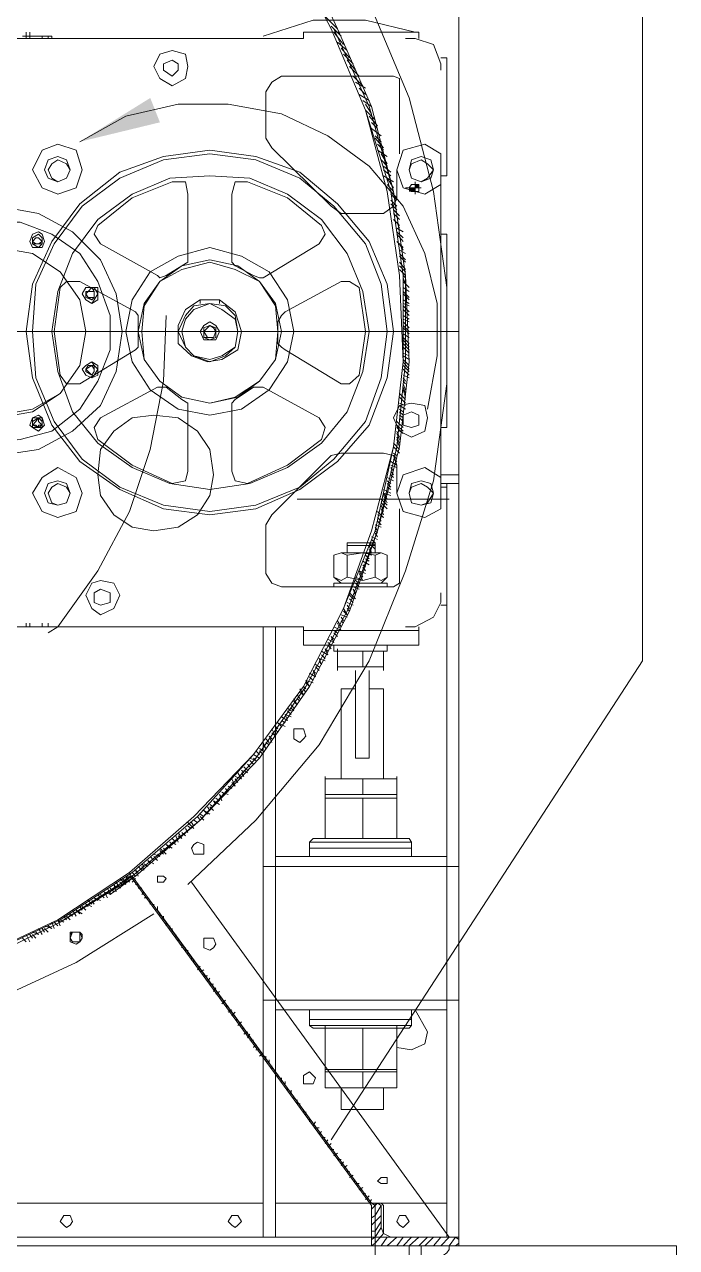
# Model space of a CAD drawing. Header units: millimetres. Extents: x 3220 to 226993, y 817 to 176024.
# Drawn here: x 158658 to 159434, y 77811 to 79266 of the extents above; entities that cross this region are included whole.
import ezdxf

# ---------------------------------------------------------------- set-up
doc = ezdxf.new("R2010")
doc.units = ezdxf.units.MM

# ---------------------------------------------------------------- blocks, each defined once
blk = doc.blocks.new('ligne broyage L 2')
at = {"true_color": 0x000007}
for points in [[(510.6, 1345.3), (499.1, 1374.3), (415.2, 1322.2)], [(807.2, 1267.2), (807.2, 1262.9), (814.4, 1262.9)], [(807.2, 1267.2), (814.4, 1267.2), (814.4, 1262.9)], [(814.4, 1271.5), (814.4, 1267.2), (818.8, 1267.2)], [(814.4, 1271.5), (818.8, 1271.5), (818.8, 1267.2)]]:
    blk.add_hatch(color=7, dxfattribs=at).paths.add_polyline_path(points)
at = {"color": 7, "linetype": 'Continuous', "lineweight": 15, "true_color": 0x000007}
for points in [[(866.5, 925.8), (866.5, 1734.4), (866.5, 1734.4)], [(1084.9, 1730.1), (1084.9, 704.5)], [(0, 289.3), (104.2, 296.5), (204, 315.4), (299.4, 348.6), (392, 393.5), (481.7, 448.4), (558.4, 515), (629.3, 588.8), (688.6, 674.1), (736.3, 763.8), (769.6, 859.3), (795.6, 959.1), (807.2, 1060.3), (802.9, 1163.1), (788.4, 1262.9), (762.3, 1364.1), (721.8, 1456.7), (710.3, 1481.3), (703, 1478.4), (714.6, 1456.7)], [(543.9, 438.3), (624.9, 515), (700.1, 604.7), (759.5, 704.5), (802.9, 811.5), (836.1, 918.6), (852, 1034.3), (852, 1148.6), (836.1, 1262.9), (807.2, 1374.3), (762.3, 1481.3)], [(721.8, 1456.7), (707.4, 1471.2)], [(0, 296.5), (99.8, 300.9), (199.6, 322.6), (296.5, 353), (389.1, 396.4), (474.5, 452.8), (551.1, 519.3), (622, 593.1), (681.3, 674.1), (729.1, 766.7), (762.3, 859.3), (788.4, 959.1), (800, 1060.3), (795.6, 1163.1), (781.2, 1262.9), (755.1, 1359.8), (714.6, 1456.7)], [(0, 289.3), (104.2, 296.5), (204, 315.4), (299.4, 348.6), (392, 393.5), (477.4, 448.4), (558.4, 515), (624.9, 588.8), (684.2, 674.1), (733.4, 763.8), (769.6, 859.3), (792.7, 959.1), (802.9, 1060.3), (802.9, 1163.1), (788.4, 1262.9), (759.5, 1364.1), (717.5, 1456.7)], [(0, 296.5), (104.2, 300.9), (204, 322.6), (299.4, 353), (392, 396.4), (477.4, 452.8), (555.5, 519.3), (622, 593.1), (681.3, 674.1), (729.1, 766.7), (766.7, 859.3), (788.4, 959.1), (800, 1060.3), (800, 1163.1), (785.5, 1262.9), (755.1, 1359.8), (714.6, 1456.7)], [(726.2, 1448), (714.6, 1459.6)], [(729.1, 1437.9), (717.5, 1452.4)], [(733.4, 1430.7), (721.8, 1440.8)], [(736.3, 1422), (726.2, 1433.6)], [(740.6, 1414.8), (729.1, 1426.3)], [(743.5, 1407.5), (733.4, 1419.1)], [(747.9, 1400.3), (736.3, 1411.9)], [(752.2, 1388.7), (740.6, 1400.3)], [(755.1, 1385.8), (743.5, 1393.1)], [(755.1, 1378.6), (747.9, 1385.8)], [(759.5, 1371.4), (747.9, 1378.6)], [(762.3, 1364.1), (752.2, 1371.4)], [(762.3, 1355.4), (755.1, 1367)], [(766.7, 1348.2), (755.1, 1359.8)], [(769.6, 1341), (759.5, 1352.6)], [(769.6, 1338.1), (762.3, 1345.3)], [(773.9, 1329.4), (762.3, 1338.1)], [(773.9, 1322.2), (766.7, 1329.4)], [(776.8, 1314.9), (766.7, 1326.5)], [(776.8, 1312), (769.6, 1319.3)], [(781.2, 1304.8), (769.6, 1312)], [(781.2, 1296.1), (773.9, 1307.7)], [(781.2, 1293.2), (773.9, 1300.5)], [(785.5, 1286), (776.8, 1293.2)], [(785.5, 1281.7), (776.8, 1288.9)], [(788.4, 1274.4), (776.8, 1281.7)], [(788.4, 1267.2), (781.2, 1278.8)], [(788.4, 1262.9), (781.2, 1271.5)], [(792.7, 1255.6), (785.5, 1262.9)], [(792.7, 1252.7), (785.5, 1260)], [(792.7, 1245.5), (785.5, 1252.7)], [(792.7, 1241.2), (785.5, 1248.4)], [(795.6, 1233.9), (788.4, 1241.2)], [(795.6, 1229.6), (788.4, 1236.8)], [(795.6, 1222.4), (788.4, 1229.6)], [(795.6, 1219.5), (792.7, 1226.7)], [(800, 1215.1), (792.7, 1219.5)], [(800, 1207.9), (792.7, 1215.1)], [(800, 1203.6), (792.7, 1212.2)], [(800, 1196.3), (792.7, 1203.6)], [(800, 1193.4), (795.6, 1200.7)], [(802.9, 1189.1), (795.6, 1193.4)], [(802.9, 1181.9), (795.6, 1189.1)], [(802.9, 1179), (795.6, 1186.2)], [(802.9, 1170.3), (795.6, 1179)], [(802.9, 1167.4), (795.6, 1174.6)], [(802.9, 1163.1), (795.6, 1170.3)], [(802.9, 1160.2), (800, 1163.1)], [(802.9, 1152.9), (800, 1160.2)], [(807.2, 1148.6), (800, 1155.8)], [(807.2, 1144.2), (800, 1148.6)], [(807.2, 1137), (800, 1144.2)], [(807.2, 1134.1), (800, 1141.4)], [(807.2, 1129.8), (800, 1134.1)], [(807.2, 1126.9), (800, 1129.8)], [(807.2, 1119.7), (800, 1126.9)], [(807.2, 1115.3), (800, 1122.5)], [(377.6, 737.8), (389.1, 745), (436.9, 811.5), (474.5, 882.4), (499.1, 956.2), (515, 1037.2), (517.9, 1115.3)], [(807.2, 1111), (800, 1115.3)], [(807.2, 1108.1), (800, 1111)], [(807.2, 1100.8), (800, 1108.1)], [(807.2, 1096.5), (800, 1103.7)], [(807.2, 1093.6), (800, 1100.8)], [(807.2, 1089.3), (800, 1093.6)], [(807.2, 1082), (800, 1089.3)], [(807.2, 1077.7), (800, 1086.4)], [(807.2, 1074.8), (800, 1082)], [(807.2, 1070.5), (800, 1077.7)], [(807.2, 1067.6), (800, 1070.5)], [(807.2, 1063.2), (800, 1067.6)], [(807.2, 1056), (800, 1063.2)], [(807.2, 1051.7), (800, 1060.3)], [(807.2, 1048.8), (800, 1056)], [(807.2, 1044.4), (800, 1051.7)], [(807.2, 1041.5), (800, 1044.4)], [(802.9, 1037.2), (800, 1041.5)], [(802.9, 1034.3), (800, 1037.2)], [(802.9, 1027.1), (800, 1034.3)], [(802.9, 1015.5), (795.6, 1022.7)], [(802.9, 1022.7), (800, 1030)], [(802.9, 1018.4), (800, 1027.1)], [(802.9, 1011.2), (795.6, 1018.4)], [(802.9, 1008.3), (795.6, 1011.2)], [(802.9, 1003.9), (795.6, 1008.3)], [(800, 1001), (795.6, 1003.9)], [(800, 996.7), (795.6, 1001)], [(800, 993.8), (795.6, 996.7)], [(800, 989.5), (795.6, 993.8)], [(800, 982.2), (792.7, 989.5)], [(800, 977.9), (792.7, 985.1)], [(800, 975), (792.7, 982.2)], [(795.6, 970.7), (792.7, 977.9)], [(795.6, 956.2), (788.4, 963.4)], [(795.6, 967.8), (792.7, 975)], [(795.6, 963.4), (792.7, 970.7)], [(795.6, 959.1), (792.7, 967.8)], [(795.6, 951.8), (788.4, 959.1)], [(792.7, 949), (788.4, 951.8)], [(792.7, 944.6), (788.4, 949)], [(792.7, 937.4), (785.5, 941.7)], [(792.7, 934.5), (785.5, 937.4)], [(788.4, 930.2), (785.5, 934.5)], [(792.7, 941.7), (788.4, 944.6)], [(788.4, 918.6), (781.2, 922.9)], [(785.5, 915.7), (781.2, 918.6)], [(788.4, 925.8), (785.5, 930.2)], [(788.4, 922.9), (785.5, 925.8)], [(785.5, 904.1), (776.8, 908.5)], [(781.2, 896.9), (776.8, 904.1), (785.5, 901.2)], [(785.5, 911.3), (781.2, 915.7)], [(785.5, 908.5), (781.2, 911.3)], [(781.2, 889.6), (773.9, 896.9)], [(781.2, 885.3), (773.9, 892.5)], [(776.8, 882.4), (773.9, 889.6)], [(781.2, 892.5), (776.8, 901.2)], [(769.6, 878.1), (776.8, 875.2), (769.6, 882.4)], [(773.9, 870.8), (769.6, 875.2)], [(776.8, 878.1), (773.9, 885.3)], [(773.9, 863.6), (766.7, 866.5)], [(769.6, 859.3), (766.7, 863.6)], [(769.6, 856.4), (766.7, 859.3)], [(773.9, 866.5), (769.6, 870.8)], [(766.7, 837.6), (759.5, 844.8)], [(769.6, 849.1), (762.3, 852)], [(766.7, 844.8), (762.3, 849.1)], [(766.7, 841.9), (762.3, 844.8)], [(769.6, 852), (766.7, 856.4)], [(755.1, 833.2), (762.3, 830.3), (759.5, 837.6)], [(759.5, 826), (755.1, 830.3)], [(762.3, 833.2), (759.5, 841.9)], [(759.5, 818.8), (752.2, 823.1)], [(755.1, 815.9), (752.2, 818.8)], [(755.1, 811.5), (752.2, 815.9)], [(759.5, 823.1), (755.1, 826)], [(743.5, 804.3), (752.2, 800), (747.9, 808.6)], [(752.2, 804.3), (747.9, 811.5), (755.1, 808.6)], [(747.9, 789.8), (740.6, 792.7)], [(743.5, 782.6), (740.6, 789.8), (743.5, 785.5)], [(747.9, 797.1), (743.5, 800)], [(747.9, 792.7), (743.5, 797.1)], [(740.6, 771), (733.4, 773.9)], [(743.5, 778.3), (736.3, 785.5)], [(740.6, 778.3), (736.3, 782.6)], [(740.6, 773.9), (736.3, 778.3)], [(733.4, 756.6), (726.2, 759.5)], [(733.4, 759.5), (729.1, 766.7)], [(733.4, 759.5), (729.1, 763.8)], [(736.3, 766.7), (733.4, 771)], [(736.3, 763.8), (733.4, 766.7)], [(726.2, 740.6), (717.5, 745)], [(726.2, 745), (721.8, 752.2)], [(726.2, 740.6), (721.8, 749.3)], [(729.1, 752.2), (726.2, 756.6)], [(729.1, 749.3), (726.2, 752.2)], [(717.5, 726.2), (710.3, 730.5)], [(717.5, 726.2), (714.6, 733.4)], [(717.5, 730.5), (714.6, 733.4)], [(721.8, 737.8), (717.5, 740.6)], [(721.8, 733.4), (717.5, 737.8)], [(710.3, 711.7), (703, 716.1)], [(710.3, 711.7), (707.4, 719)], [(710.3, 716.1), (707.4, 719)], [(714.6, 723.3), (710.3, 726.2)], [(714.6, 719), (710.3, 723.3)], [(700.1, 697.3), (695.8, 700.1)], [(703, 700.1), (700.1, 707.4)], [(707.4, 704.5), (700.1, 707.4)], [(703, 700.1), (700.1, 704.5)], [(707.4, 707.4), (703, 711.7)], [(1084.9, 704.5), (714.6, 134.5)], [(695.8, 685.7), (688.6, 690)], [(692.9, 681.3), (688.6, 685.7)], [(695.8, 685.7), (692.9, 692.9)], [(695.8, 690), (692.9, 692.9)], [(700.1, 692.9), (695.8, 697.3)], [(681.3, 664), (677, 671.2)], [(684.2, 671.2), (681.3, 674.1)], [(684.2, 666.9), (681.3, 671.2)], [(688.6, 674.1), (684.2, 681.3)], [(692.9, 678.4), (684.2, 681.3)], [(688.6, 674.1), (684.2, 678.4)], [(674.1, 652.4), (669.8, 659.6)], [(674.1, 652.4), (669.8, 656.7)], [(677, 659.6), (674.1, 664)], [(677, 656.7), (674.1, 659.6)], [(681.3, 664), (677, 666.9)], [(662.5, 633.6), (659.6, 640.8)], [(666.9, 637.9), (659.6, 640.8)], [(666.9, 645.2), (662.5, 648.1)], [(666.9, 640.8), (662.5, 645.2)], [(669.8, 648.1), (666.9, 652.4)], [(669.8, 645.2), (666.9, 648.1)], [(651, 623.5), (648.1, 626.4)], [(655.3, 626.4), (651, 630.7)], [(659.6, 626.4), (651, 630.7)], [(662.5, 633.6), (655.3, 637.9)], [(659.6, 630.7), (655.3, 633.6)], [(640.8, 607.6), (636.5, 611.9)], [(643.7, 607.6), (640.8, 614.8)], [(643.7, 611.9), (640.8, 614.8)], [(648.1, 614.8), (643.7, 623.5)], [(648.1, 614.8), (643.7, 619.1)], [(651, 619.1), (648.1, 623.5)], [(629.3, 593.1), (624.9, 597.4)], [(633.6, 597.4), (629.3, 600.3)], [(633.6, 593.1), (629.3, 597.4)], [(636.5, 600.3), (633.6, 607.6)], [(636.5, 600.3), (633.6, 604.7)], [(640.8, 604.7), (636.5, 607.6)], [(624.9, 585.9), (617.7, 588.8)], [(622, 581.5), (617.7, 585.9)], [(629.3, 588.8), (622, 593.1)], [(624.9, 585.9), (622, 588.8)], [(607.6, 564.2), (603.2, 571.4)], [(610.5, 571.4), (607.6, 574.3)], [(610.5, 567.1), (607.6, 571.4)], [(614.8, 574.3), (610.5, 578.6)], [(614.8, 571.4), (610.5, 574.3)], [(617.7, 578.6), (614.8, 581.5)], [(617.7, 578.6), (614.8, 581.5)], [(596, 552.6), (591.7, 555.5)], [(596, 552.6), (591.7, 555.5)], [(600.3, 555.5), (596, 564.2)], [(600.3, 555.5), (596, 559.8)], [(607.6, 564.2), (600.3, 567.1)], [(603.2, 559.8), (600.3, 564.2)], [(581.5, 538.1), (577.2, 541)], [(584.4, 538.1), (581.5, 545.4)], [(584.4, 541), (581.5, 545.4)], [(588.8, 545.4), (584.4, 548.3)], [(591.7, 545.4), (584.4, 548.3)], [(591.7, 548.3), (588.8, 552.6)], [(567.1, 522.2), (562.7, 526.6)], [(570, 522.2), (562.7, 526.6)], [(570, 526.6), (567.1, 530.9)], [(574.3, 530.9), (570, 533.8)], [(574.3, 526.6), (570, 530.9)], [(577.2, 533.8), (574.3, 538.1)], [(581.5, 533.8), (574.3, 538.1)], [(551.1, 504.9), (543.9, 512.1)], [(551.1, 507.7), (548.3, 512.1)], [(555.5, 512.1), (551.1, 515)], [(555.5, 512.1), (551.1, 515)], [(558.4, 515), (555.5, 519.3)], [(562.7, 519.3), (558.4, 522.2)], [(562.7, 515), (558.4, 519.3)], [(532.3, 488.9), (529.4, 496.2)], [(536.7, 493.3), (532.3, 500.5)], [(536.7, 493.3), (532.3, 496.2)], [(541, 496.2), (536.7, 500.5)], [(543.9, 500.5), (541, 504.9)], [(543.9, 500.5), (541, 504.9)], [(548.3, 504.9), (543.9, 507.7)], [(517.9, 474.5), (510.6, 481.7)], [(517.9, 478.8), (515, 481.7)], [(522.2, 481.7), (517.9, 486.1)], [(525.1, 481.7), (517.9, 486.1)], [(525.1, 486.1), (522.2, 488.9)], [(529.4, 488.9), (525.1, 493.3)], [(529.4, 486.1), (525.1, 488.9)], [(499.1, 462.9), (496.2, 467.2)], [(503.4, 462.9), (496.2, 467.2)], [(503.4, 467.2), (499.1, 471.6)], [(510.6, 471.6), (503.4, 474.5)], [(507.7, 467.2), (503.4, 471.6)], [(510.6, 471.6), (507.7, 474.5)], [(515, 474.5), (510.6, 478.8)], [(477.4, 445.5), (474.5, 452.8)], [(481.7, 448.4), (477.4, 452.8)], [(484.6, 448.4), (481.7, 455.7)], [(484.6, 452.8), (481.7, 455.7)], [(488.9, 455.7), (484.6, 460)], [(491.8, 460), (488.9, 462.9)], [(491.8, 455.7), (488.9, 460)], [(496.2, 460), (491.8, 462.9)], [(458.6, 429.6), (455.7, 438.3)], [(458.6, 434), (455.7, 438.3)], [(462.9, 434), (458.6, 441.2)], [(462.9, 434), (474.5, 448.4)], [(470.1, 438.3), (462.9, 445.5)], [(465.8, 438.3), (462.9, 441.2)], [(470.1, 441.2), (465.8, 445.5)], [(474.5, 441.2), (470.1, 448.4)], [(477.4, 445.5), (470.1, 448.4)], [(477.4, 448.4), (762.3, 59.3)], [(477.4, 445.5), (762.3, 56.4)], [(477.4, 441.2), (481.7, 445.5)], [(481.7, 438.3), (484.6, 438.3)], [(548.3, 441.2), (854.9, 18.8)], [(436.9, 419.5), (432.5, 422.4)], [(439.8, 419.5), (432.5, 422.4)], [(439.8, 422.4), (436.9, 426.7)], [(444.1, 422.4), (439.8, 426.7)], [(448.4, 422.4), (444.1, 429.6)], [(451.3, 426.7), (444.1, 429.6)], [(451.3, 426.7), (448.4, 434)], [(455.7, 429.6), (451.3, 434)], [(484.6, 434), (488.9, 434)], [(488.9, 426.7), (491.8, 429.6)], [(491.8, 422.4), (496.2, 422.4)], [(410.8, 400.7), (406.5, 407.9)], [(415.2, 403.6), (410.8, 407.9)], [(418.1, 403.6), (410.8, 407.9)], [(418.1, 407.9), (415.2, 412.3)], [(422.4, 407.9), (418.1, 412.3)], [(425.3, 412.3), (422.4, 415.2)], [(429.6, 412.3), (422.4, 415.2)], [(429.6, 415.2), (425.3, 419.5)], [(432.5, 415.2), (429.6, 419.5)], [(499.1, 415.2), (499.1, 419.5)], [(503.4, 412.3), (503.4, 415.2)], [(507.7, 407.9), (507.7, 412.3)], [(762.3, 59.3), (507.7, 407.9)], [(-507.7, 403.6), (-415.2, 345.7), (-318.2, 300.9), (-215.5, 267.6), (-111.4, 244.5), (-4.3, 241.6), (104.2, 244.5), (211.2, 267.6), (313.9, 300.9), (410.8, 345.7), (503.4, 403.6)], [(384.8, 386.2), (381.9, 393.5)], [(389.1, 389.1), (384.8, 393.5)], [(392, 389.1), (389.1, 396.4)], [(392, 393.5), (389.1, 396.4)], [(396.4, 393.5), (392, 396.4)], [(399.3, 396.4), (396.4, 400.7)], [(406.5, 400.7), (399.3, 403.6)], [(403.6, 396.4), (399.3, 400.7)], [(406.5, 400.7), (403.6, 403.6)], [(510.6, 400.7), (510.6, 403.6)], [(515, 396.4), (515, 400.7)], [(517.9, 389.1), (517.9, 393.5)], [(355.9, 370.3), (351.5, 379)], [(358.8, 374.7), (355.9, 379)], [(366, 379), (358.8, 381.9)], [(363.1, 374.7), (358.8, 379)], [(366, 379), (363.1, 381.9)], [(370.3, 379), (366, 386.2)], [(373.2, 381.9), (370.3, 386.2)], [(381.9, 386.2), (373.2, 389.1)], [(377.6, 381.9), (373.2, 386.2)], [(381.9, 386.2), (377.6, 389.1)], [(406.5, 370.3), (415.2, 370.3), (418.1, 374.7), (418.1, 379), (415.2, 381.9), (406.5, 381.9), (403.6, 379), (403.6, 374.7)], [(522.2, 386.2), (522.2, 389.1)], [(525.1, 381.9), (525.1, 386.2)], [(529.4, 374.7), (529.4, 379)], [(351.5, 370.3), (347.2, 374.7)], [(532.3, 370.3), (532.3, 374.7)], [(536.7, 363.1), (536.7, 367.4)], [(541, 360.2), (541, 363.1)], [(543.9, 355.9), (543.9, 360.2)], [(548.3, 348.6), (548.3, 353)], [(551.1, 345.7), (551.1, 348.6)], [(555.5, 337.1), (558.4, 341.4)], [(558.4, 334.2), (562.7, 337.1)], [(562.7, 329.8), (567.1, 329.8)], [(567.1, 322.6), (570, 326.9)], [(570, 319.7), (574.3, 319.7)], [(574.3, 311), (577.2, 315.4)], [(577.2, 308.1), (581.5, 311)], [(581.5, 303.8), (584.4, 303.8)], [(584.4, 296.5), (588.8, 300.9)], [(588.8, 293.7), (591.7, 293.7)], [(633.6, 18.8), (633.6, 300.9), (633.6, 300.9)], [(866.5, 18.8), (866.5, 300.9), (866.5, 300.9)], [(591.7, 286.4), (596, 289.3)], [(596, 282.1), (600.3, 286.4)], [(600.3, 277.7), (603.2, 277.7)], [(866.5, 18.8), (852, 18.8), (852, 289.3)], [(603.2, 270.5), (607.6, 274.9)], [(607.6, 267.6), (610.5, 267.6)], [(610.5, 260.4), (614.8, 263.3)], [(614.8, 256), (617.7, 260.4)], [(617.7, 253.2), (622, 253.2)], [(622, 244.5), (624.9, 248.8)], [(624.9, 241.6), (629.3, 241.6)], [(629.3, 234.3), (633.6, 237.2)], [(636.5, 230), (636.5, 234.3)], [(640.8, 227.1), (640.8, 230)], [(643.7, 218.4), (643.7, 222.8)], [(648.1, 215.5), (648.1, 218.4)], [(651, 208.3), (651, 211.2)], [(655.3, 204), (655.3, 208.3)], [(659.6, 201.1), (659.6, 204)], [(662.5, 193.8), (662.5, 196.7)], [(666.9, 189.5), (666.9, 193.8)], [(669.8, 182.3), (669.8, 185.2)], [(674.1, 177.9), (674.1, 182.3)], [(677, 175), (677, 177.9)], [(681.3, 167.8), (681.3, 170.7)], [(684.2, 163.5), (684.2, 167.8)], [(688.6, 156.2), (688.6, 160.6)], [(692.9, 151.9), (695.8, 156.2)], [(695.8, 149), (700.1, 149)], [(700.1, 141.8), (703, 144.7)], [(703, 137.4), (707.4, 137.4)], [(707.4, 130.2), (710.3, 134.5)], [(710.3, 125.9), (714.6, 130.2)], [(714.6, 123), (717.5, 123)], [(717.5, 115.7), (721.8, 118.6)], [(721.8, 111.4), (726.2, 111.4)], [(726.2, 104.2), (729.1, 108.5)], [(729.1, 101.3), (733.4, 104.2)], [(733.4, 96.9), (736.3, 96.9)], [(736.3, 89.7), (740.6, 92.6)], [(740.6, 85.3), (743.5, 85.3)], [(743.5, 82.5), (747.9, 82.5)], [(747.9, 75.2), (752.2, 78.1)], [(633.6, 59.3), (337.1, 59.3)], [(852, 59.3), (648.1, 59.3)], [(752.2, 70.9), (755.1, 70.9)], [(755.1, 63.6), (759.5, 68)], [(759.5, 59.3), (762.3, 63.6)], [(776.8, 56.4), (773.9, 59.3), (762.3, 59.3)], [(766.7, 56.4), (762.3, 59.3)], [(766.7, 59.3), (766.7, 8.7), (866.5, 8.7)], [(766.7, 59.3), (769.6, 59.3), (766.7, 56.4)], [(773.9, 30.4), (773.9, 56.4), (769.6, 59.3), (766.7, 59.3), (766.7, 8.7), (766.7, 56.4)], [(773.9, 52.1), (773.9, 56.4), (769.6, 59.3)], [(762.3, 52.1), (766.7, 56.4)], [(766.7, 8.7), (762.3, 8.7), (762.3, 56.4)], [(762.3, 42), (766.7, 44.8)], [(766.7, 44.8), (773.9, 56.4)], [(766.7, 37.6), (773.9, 44.8)], [(773.9, 52.1), (773.9, 30.4), (773.9, 30.4)], [(776.8, 30.4), (776.8, 56.4), (776.8, 56.4)], [(762.3, 33.3), (766.7, 37.6)], [(766.7, 26), (773.9, 37.6)], [(766.7, 18.8), (773.9, 30.4)], [(773.9, 30.4), (776.8, 23.1), (785.5, 18.8)], [(773.9, 30.4), (776.8, 23.1), (785.5, 18.8)], [(776.8, 30.4), (776.8, 23.1), (785.5, 18.8)], [(866.5, 18.8), (-866.5, 18.8)], [(633.6, 18.8), (648.1, 18.8), (648.1, 18.8)], [(762.3, 26), (766.7, 26)], [(762.3, 15.9), (766.7, 18.8)], [(766.7, 11.6), (776.8, 23.1)], [(766.7, 8.7), (866.5, 8.7), (866.5, 15.9), (862.2, 18.8), (785.5, 18.8)], [(773.9, 8.7), (781.2, 18.8)], [(781.2, 8.7), (792.7, 18.8)], [(854.9, 18.8), (785.5, 18.8), (785.5, 18.8)], [(785.5, 18.8), (859.3, 18.8), (859.3, 18.8)], [(792.7, 8.7), (800, 18.8)], [(800, 8.7), (810.1, 18.8)], [(807.2, 8.7), (818.8, 18.8)], [(818.8, 8.7), (828.9, 18.8)], [(826, 8.7), (836.1, 18.8)], [(836.1, 8.7), (844.8, 18.8)], [(844.8, 8.7), (854.9, 18.8)], [(854.9, 8.7), (862.2, 18.8)], [(866.5, 8.7), (866.5, 15.9), (862.2, 18.8), (859.3, 18.8)], [(866.5, 18.8), (866.5, 23.1)], [(866.5, 18.8), (866.5, 8.7), (866.5, 8.7)], [(866.5, 8.7), (-866.5, 8.7)], [(762.3, 8.7), (766.7, 11.6)], [(766.7, -251.7), (766.7, 8.7), (854.9, 8.7)], [(766.7, 8.7), (800, 8.7), (800, 8.7)], [(766.7, 8.7), (766.7, -28.9)], [(807.2, 8.7), (807.2, -7.2)], [(818.8, 8.7), (854.9, 8.7), (854.9, 8.7)], [(821.7, 8.7), (821.7, -2.9)], [(847.7, -2.9), (852, 0), (854.9, 4.3), (854.9, 8.7)], [(854.9, 4.3), (854.9, 8.7)], [(862.2, 8.7), (866.5, 11.6)], [(1125.4, 8.7), (1125.4, -251.7), (1125.4, -251.7)]]:
    blk.add_lwpolyline(points, dxfattribs=at)
at = {"color": 7, "linetype": 'Continuous', "lineweight": 5, "true_color": 0x000007}
for points in [[(814.4, 1452.4), (755.1, 1466.8), (692.9, 1466.8), (633.6, 1448)], [(-185.2, 1445.1), (681.3, 1445.1)], [(351.5, 1448), (347.2, 1448)], [(351.5, 1448), (351.5, 1452.4)], [(351.5, 1448), (355.9, 1448), (355.9, 1445.1)], [(351.5, 1445.1), (351.5, 1448)], [(363.1, 1448), (351.5, 1448), (351.5, 1448)], [(355.9, 1448), (355.9, 1452.4)], [(355.9, 1448), (370.3, 1448), (370.3, 1445.1)], [(363.1, 1448), (373.2, 1448), (373.2, 1448)], [(370.3, 1448), (377.6, 1448), (377.6, 1445.1)], [(373.2, 1448), (381.9, 1448)], [(377.6, 1448), (373.2, 1448)], [(381.9, 1445.1), (381.9, 1448)], [(681.3, 1452.4), (818.8, 1452.4), (818.8, 1452.4)], [(681.3, 1445.1), (681.3, 1452.4)], [(802.9, 1445.1), (814.4, 1445.1)], [(844.8, 1414.8), (836.1, 1437.9), (814.4, 1445.1)], [(818.8, 1445.1), (818.8, 1452.4)], [(525.1, 1419.1), (515, 1414.8), (515, 1414.8)], [(515, 1414.8), (515, 1407.5), (525.1, 1400.3)], [(525.1, 1419.1), (532.3, 1414.8), (532.3, 1407.5), (525.1, 1400.3)], [(852, 1407.5), (852, 1422), (844.8, 1422)], [(844.8, 1414.8), (844.8, 1407.5)], [(655.3, 1400.3), (643.7, 1393.1), (636.5, 1381.5)], [(788.4, 1400.3), (655.3, 1400.3), (655.3, 1400.3)], [(795.6, 1307.7), (795.6, 1397.4), (788.4, 1400.3)], [(852, 1407.5), (852, 1281.7), (844.8, 1281.7)], [(643.7, 1314.9), (636.5, 1326.5), (636.5, 1381.5)], [(828.9, 1003.9), (840.5, 1067.6), (840.5, 1129.8), (826, 1189.1), (800, 1245.5), (759.5, 1293.2), (710.3, 1329.4), (655.3, 1355.4), (591.7, 1367), (532.3, 1367), (470.1, 1352.6), (415.2, 1322.2)], [(643.7, 1314.9), (714.6, 1245.5), (726.2, 1236.8)], [(844.8, 1307.7), (826, 1319.3), (800, 1312), (792.7, 1288.9), (800, 1267.2), (826, 1260), (844.8, 1271.5)], [(844.8, 1307.7), (844.8, 922.9), (844.8, 922.9)], [(792.7, 1255.6), (792.7, 1288.9), (792.7, 1288.9)], [(525.1, 1274.4), (477.4, 1255.6), (436.9, 1222.4)], [(543.9, 1260), (541, 1274.4), (525.1, 1274.4)], [(614.8, 1274.4), (600.3, 1274.4), (596, 1260)], [(703, 1222.4), (662.5, 1255.6), (614.8, 1274.4)], [(821.7, 1267.2), (802.9, 1267.2)], [(814.4, 1260), (814.4, 1274.4)], [(543.9, 1260), (543.9, 1186.2), (543.9, 1186.2)], [(596, 1260), (596, 1179), (600.3, 1174.6)], [(776.8, 1236.8), (788.4, 1245.5), (792.7, 1255.6)], [(296.5, 949), (318.2, 949), (366, 956.2), (406.5, 977.9), (439.8, 1008.3), (458.6, 1048.8), (465.8, 1096.5), (458.6, 1141.4), (439.8, 1181.9), (406.5, 1215.1), (366, 1236.8), (318.2, 1245.5)], [(263.3, 985.1), (263.3, 975), (303.8, 963.4), (344.3, 967.8), (381.9, 977.9), (415.2, 1003.9), (436.9, 1037.2), (451.3, 1074.8), (451.3, 1115.3), (436.9, 1155.8), (415.2, 1189.1), (381.9, 1212.2), (344.3, 1226.7), (303.8, 1226.7), (263.3, 1215.1), (263.3, 1203.6)], [(726.2, 1236.8), (776.8, 1236.8), (776.8, 1236.8)], [(436.9, 1222.4), (432.5, 1212.2), (439.8, 1200.7)], [(700.1, 1200.7), (707.4, 1212.2), (703, 1222.4)], [(844.8, 1212.2), (852, 1212.2), (852, 982.2)], [(318.2, 996.7), (358.8, 1003.9), (392, 1022.7), (415.2, 1056), (422.4, 1096.5), (415.2, 1134.1), (392, 1167.4), (358.8, 1189.1), (318.2, 1196.3)], [(318.2, 993.8), (358.8, 1001), (392, 1022.7), (415.2, 1056), (422.4, 1096.5), (415.2, 1134.1), (392, 1167.4), (358.8, 1189.1), (318.2, 1196.3)], [(439.8, 1200.7), (507.7, 1163.1)], [(700.1, 1200.7), (633.6, 1160.2), (633.6, 1160.2)], [(536.7, 1174.6), (543.9, 1179), (543.9, 1186.2)], [(536.7, 1174.6), (517.9, 1163.1), (517.9, 1163.1)], [(622, 1163.1), (600.3, 1174.6)], [(415.2, 1155.8), (399.3, 1155.8), (392, 1148.6)], [(415.2, 1155.8), (481.7, 1119.7)], [(507.7, 1163.1), (510.6, 1160.2), (517.9, 1163.1)], [(622, 1163.1), (629.3, 1160.2), (633.6, 1160.2)], [(726.2, 1155.8), (659.6, 1119.7)], [(747.9, 1148.6), (736.3, 1155.8), (726.2, 1155.8)], [(392, 1148.6), (384.8, 1096.5), (392, 1044.4)], [(429.6, 1144.2), (422.4, 1144.2), (422.4, 1137)], [(429.6, 1134.1), (422.4, 1137)], [(429.6, 1134.1), (432.5, 1137), (432.5, 1144.2)], [(429.6, 1144.2), (432.5, 1144.2)], [(747.9, 1044.4), (755.1, 1096.5), (747.9, 1148.6)], [(558.4, 1134.1), (541, 1122.5), (532.3, 1103.7), (532.3, 1082), (548.3, 1067.6), (567.1, 1060.3), (584.4, 1063.2), (603.2, 1074.8), (607.6, 1096.5)], [(558.4, 1134.1), (581.5, 1134.1)], [(558.4, 1134.1), (558.4, 1129.8)], [(607.6, 1096.5), (600.3, 1119.7), (581.5, 1134.1)], [(581.5, 1134.1), (581.5, 1129.8)], [(484.6, 1108.1), (484.6, 1115.3), (481.7, 1119.7)], [(484.6, 1108.1), (484.6, 1082), (484.6, 1082)], [(659.6, 1119.7), (655.3, 1115.3), (651, 1108.1)], [(651, 1082), (651, 1108.1)], [(481.7, 1074.8), (484.6, 1077.7), (484.6, 1082)], [(651, 1082), (655.3, 1077.7), (659.6, 1074.8)], [(415.2, 1034.3), (481.7, 1074.8)], [(726.2, 1034.3), (659.6, 1074.8), (659.6, 1074.8)], [(392, 1044.4), (399.3, 1034.3), (415.2, 1034.3)], [(726.2, 1034.3), (736.3, 1034.3), (747.9, 1044.4)], [(439.8, 993.8), (507.7, 1030)], [(517.9, 1030), (507.7, 1030), (507.7, 1030)], [(517.9, 1030), (536.7, 1015.5)], [(600.3, 1015.5), (622, 1030)], [(700.1, 993.8), (633.6, 1030), (622, 1030)], [(543.9, 1008.3), (543.9, 1011.2), (536.7, 1015.5)], [(543.9, 930.2), (543.9, 1008.3)], [(600.3, 1015.5), (596, 1011.2), (596, 1008.3)], [(596, 930.2), (596, 1008.3), (596, 1008.3)], [(366, 993.8), (358.8, 989.5), (358.8, 985.1)], [(370.3, 985.1), (370.3, 989.5), (366, 993.8)], [(439.8, 993.8), (432.5, 982.2), (436.9, 967.8)], [(703, 967.8), (707.4, 982.2), (700.1, 993.8)], [(366, 982.2), (358.8, 985.1), (358.8, 985.1)], [(370.3, 985.1), (366, 982.2), (366, 982.2)], [(844.8, 982.2), (852, 982.2)], [(436.9, 967.8), (477.4, 937.4), (525.1, 915.7)], [(614.8, 915.7), (662.5, 937.4), (703, 967.8)], [(636.5, 866.5), (643.7, 878.1), (714.6, 949)], [(792.7, 904.1), (792.7, 937.4), (788.4, 949), (776.8, 951.8), (726.2, 951.8), (714.6, 949)], [(844.8, 922.9), (826, 934.5), (800, 925.8), (792.7, 904.1), (800, 882.4), (826, 875.2), (844.8, 885.3)], [(525.1, 915.7), (541, 918.6), (543.9, 930.2)], [(596, 930.2), (600.3, 918.6), (614.8, 915.7)], [(844.8, 925.8), (866.5, 925.8), (866.5, 915.7)], [(844.8, 922.9), (844.8, 885.3)], [(852, 915.7), (844.8, 915.7), (844.8, 915.7)], [(844.8, 911.3), (852, 911.3), (852, 911.3)], [(852, 471.6), (852, 915.7)], [(866.5, 460), (866.5, 915.7), (852, 915.7)], [(852, 785.5), (852, 911.3)], [(854.9, 896.9), (674.1, 896.9), (674.1, 896.9)], [(795.6, 800), (795.6, 885.3)], [(636.5, 866.5), (636.5, 808.6), (643.7, 797.1), (655.3, 792.7)], [(733.4, 844.8), (733.4, 841.9)], [(766.7, 844.8), (733.4, 844.8), (733.4, 833.2)], [(766.7, 841.9), (766.7, 844.8)], [(766.7, 844.8), (766.7, 833.2), (766.7, 833.2)], [(726.2, 833.2), (717.5, 830.3)], [(726.2, 833.2), (717.5, 830.3)], [(733.4, 830.3), (733.4, 804.3), (726.2, 800), (717.5, 804.3)], [(717.5, 804.3), (717.5, 830.3)], [(773.9, 833.2), (726.2, 833.2), (733.4, 830.3)], [(733.4, 841.9), (733.4, 833.2)], [(733.4, 841.9), (766.7, 841.9)], [(766.7, 830.3), (752.2, 833.2), (733.4, 830.3)], [(766.7, 833.2), (766.7, 841.9)], [(781.2, 830.3), (773.9, 833.2), (766.7, 830.3)], [(766.7, 804.3), (766.7, 830.3)], [(781.2, 830.3), (773.9, 833.2)], [(781.2, 804.3), (781.2, 830.3)], [(717.5, 804.3), (726.2, 797.1)], [(781.2, 804.3), (773.9, 800), (766.7, 804.3), (752.2, 800), (733.4, 804.3)], [(773.9, 797.1), (781.2, 804.3)], [(655.3, 792.7), (788.4, 792.7)], [(717.5, 797.1), (717.5, 792.7), (717.5, 792.7)], [(781.2, 792.7), (781.2, 797.1), (781.2, 797.1)], [(788.4, 792.7), (795.6, 797.1), (795.6, 800)], [(814.4, 745), (836.1, 756.6), (844.8, 773.9)], [(844.8, 785.5), (844.8, 773.9)], [(844.8, 771), (852, 771), (852, 785.5)], [(681.3, 745), (-185.2, 745)], [(351.5, 745), (347.2, 745)], [(351.5, 745), (351.5, 749.3)], [(351.5, 745), (351.5, 749.3)], [(355.9, 745), (351.5, 745), (351.5, 745)], [(363.1, 745), (351.5, 745), (351.5, 745)], [(355.9, 745), (355.9, 749.3)], [(355.9, 745), (373.2, 745), (373.2, 745)], [(363.1, 745), (373.2, 745), (373.2, 745)], [(370.3, 745), (370.3, 749.3)], [(381.9, 745), (373.2, 745), (373.2, 745)], [(373.2, 745), (377.6, 745)], [(377.6, 745), (373.2, 745)], [(377.6, 745), (377.6, 749.3)], [(648.1, 460), (633.6, 460), (633.6, 745)], [(648.1, 471.6), (648.1, 745)], [(681.3, 740.6), (681.3, 745)], [(814.4, 745), (802.9, 745)], [(818.8, 740.6), (818.8, 745)], [(681.3, 740.6), (802.9, 740.6)], [(681.3, 740.6), (681.3, 723.3), (818.8, 723.3)], [(681.3, 740.6), (818.8, 740.6), (818.8, 740.6)], [(818.8, 723.3), (818.8, 740.6)], [(717.5, 723.3), (717.5, 716.1)], [(721.8, 716.1), (721.8, 719)], [(752.2, 716.1), (721.8, 716.1), (721.8, 716.1)], [(752.2, 697.3), (721.8, 697.3), (721.8, 716.1)], [(721.8, 716.1), (776.8, 716.1), (776.8, 716.1)], [(752.2, 697.3), (752.2, 716.1)], [(776.8, 716.1), (752.2, 716.1)], [(776.8, 697.3), (776.8, 716.1)], [(781.2, 716.1), (781.2, 723.3)], [(721.8, 692.9), (721.8, 697.3)], [(721.8, 697.3), (721.8, 692.9)], [(721.8, 697.3), (752.2, 697.3)], [(759.5, 588.8), (743.5, 588.8), (743.5, 692.9)], [(752.2, 697.3), (776.8, 697.3)], [(752.2, 697.3), (776.8, 697.3)], [(759.5, 692.9), (759.5, 588.8)], [(776.8, 692.9), (776.8, 697.3)], [(776.8, 697.3), (776.8, 692.9)], [(726.2, 671.2), (726.2, 564.2)], [(743.5, 671.2), (726.2, 671.2)], [(759.5, 671.2), (776.8, 671.2)], [(776.8, 564.2), (776.8, 671.2)], [(707.4, 564.2), (707.4, 567.1)], [(707.4, 564.2), (707.4, 567.1)], [(792.7, 564.2), (707.4, 564.2), (707.4, 564.2)], [(752.2, 545.4), (707.4, 545.4), (707.4, 564.2)], [(707.4, 564.2), (752.2, 564.2), (752.2, 545.4)], [(792.7, 545.4), (792.7, 564.2), (752.2, 564.2)], [(792.7, 564.2), (792.7, 567.1), (792.7, 567.1)], [(707.4, 545.4), (707.4, 548.3)], [(707.4, 545.4), (707.4, 548.3), (707.4, 548.3)], [(707.4, 545.4), (707.4, 548.3)], [(707.4, 545.4), (792.7, 545.4)], [(707.4, 541), (707.4, 545.4)], [(792.7, 545.4), (792.7, 541), (707.4, 541)], [(792.7, 545.4), (707.4, 545.4)], [(707.4, 493.3), (707.4, 541), (707.4, 541)], [(752.2, 545.4), (792.7, 545.4), (792.7, 545.4)], [(752.2, 541), (752.2, 493.3)], [(792.7, 545.4), (792.7, 548.3)], [(792.7, 545.4), (792.7, 548.3)], [(792.7, 541), (792.7, 493.3)], [(707.4, 493.3), (707.4, 496.2)], [(792.7, 493.3), (792.7, 496.2)], [(807.2, 493.3), (692.9, 493.3), (688.6, 488.9)], [(688.6, 488.9), (688.6, 481.7), (810.1, 481.7)], [(688.6, 488.9), (810.1, 488.9), (810.1, 488.9)], [(688.6, 471.6), (688.6, 481.7), (810.1, 481.7)], [(707.4, 493.3), (752.2, 493.3)], [(752.2, 493.3), (792.7, 493.3), (792.7, 493.3)], [(807.2, 493.3), (810.1, 488.9), (810.1, 481.7)], [(810.1, 471.6), (810.1, 481.7), (810.1, 481.7)], [(852, 460), (852, 471.6), (648.1, 471.6), (648.1, 460)], [(633.6, 300.9), (633.6, 460)], [(852, 300.9), (648.1, 300.9), (648.1, 460), (852, 460)], [(852, 460), (866.5, 460)], [(852, 289.3), (852, 460), (852, 460)], [(866.5, 300.9), (866.5, 460), (866.5, 460)], [(633.6, 300.9), (648.1, 300.9)], [(852, 289.3), (648.1, 289.3), (648.1, 300.9)], [(852, 300.9), (866.5, 300.9), (866.5, 300.9)], [(648.1, 18.8), (648.1, 289.3), (648.1, 289.3)], [(688.6, 289.3), (688.6, 277.7), (810.1, 277.7)], [(810.1, 270.5), (810.1, 277.7), (688.6, 277.7)], [(692.9, 267.6), (688.6, 270.5), (688.6, 277.7)], [(810.1, 277.7), (810.1, 289.3), (810.1, 289.3)], [(828.9, 263.3), (814.4, 289.3), (814.4, 289.3)], [(810.1, 270.5), (688.6, 270.5), (688.6, 270.5)], [(692.9, 267.6), (807.2, 267.6), (810.1, 270.5)], [(707.4, 267.6), (707.4, 270.5)], [(752.2, 267.6), (707.4, 267.6), (707.4, 267.6)], [(707.4, 267.6), (707.4, 218.4), (752.2, 218.4)], [(792.7, 267.6), (752.2, 267.6)], [(752.2, 218.4), (752.2, 267.6)], [(792.7, 267.6), (792.7, 270.5)], [(792.7, 267.6), (792.7, 218.4), (792.7, 218.4)], [(792.7, 244.5), (810.1, 241.6), (826, 248.8), (828.9, 263.3)], [(707.4, 218.4), (707.4, 215.5)], [(707.4, 215.5), (707.4, 218.4)], [(752.2, 218.4), (792.7, 218.4)], [(792.7, 215.5), (792.7, 218.4), (792.7, 218.4)], [(792.7, 218.4), (792.7, 215.5)], [(792.7, 215.5), (792.7, 218.4)], [(707.4, 215.5), (792.7, 215.5), (792.7, 215.5)], [(707.4, 215.5), (792.7, 215.5)], [(707.4, 215.5), (707.4, 196.7), (752.2, 196.7)], [(707.4, 215.5), (792.7, 215.5), (792.7, 215.5)], [(752.2, 196.7), (752.2, 215.5)], [(792.7, 196.7), (792.7, 215.5)], [(707.4, 196.7), (707.4, 201.1)], [(707.4, 196.7), (792.7, 196.7), (792.7, 196.7)], [(726.2, 196.7), (726.2, 170.7)], [(752.2, 196.7), (792.7, 196.7)], [(776.8, 170.7), (776.8, 196.7)], [(792.7, 196.7), (792.7, 201.1)], [(792.7, 196.7), (792.7, 201.1)], [(776.8, 170.7), (726.2, 170.7)]]:
    blk.add_lwpolyline(points, dxfattribs=at)
for points in [[(543.9, 1411.9), (541, 1426.3), (525.1, 1430.7), (510.6, 1426.3), (503.4, 1411.9), (510.6, 1397.4), (525.1, 1388.7), (541, 1397.4)], [(788.4, 1096.5), (781.2, 1152.9), (759.5, 1203.6), (721.8, 1248.4), (677, 1286), (624.9, 1304.8), (570, 1312), (515, 1304.8), (462.9, 1286), (415.2, 1248.4), (381.9, 1203.6), (358.8, 1152.9), (351.5, 1096.5), (358.8, 1041.5), (381.9, 985.1), (415.2, 941.7), (462.9, 908.5), (515, 885.3), (570, 878.1), (624.9, 885.3), (677, 908.5), (721.8, 941.7), (759.5, 985.1), (781.2, 1041.5)], [(418.1, 1288.9), (410.8, 1312), (389.1, 1319.3), (370.3, 1312), (358.8, 1288.9), (370.3, 1267.2), (389.1, 1260), (410.8, 1267.2)], [(781.2, 1096.5), (773.9, 1152.9), (755.1, 1200.7), (717.5, 1245.5), (677, 1278.8), (624.9, 1300.5), (570, 1307.7), (515, 1300.5), (462.9, 1278.8), (418.1, 1245.5), (384.8, 1200.7), (363.1, 1152.9), (358.8, 1096.5), (363.1, 1041.5), (384.8, 989.5), (418.1, 944.6), (462.9, 911.3), (515, 889.6), (570, 882.4), (624.9, 889.6), (677, 911.3), (717.5, 944.6), (755.1, 989.5), (773.9, 1041.5)], [(403.6, 1288.9), (399.3, 1300.5), (389.1, 1304.8), (377.6, 1300.5), (373.2, 1288.9), (377.6, 1278.8), (389.1, 1274.4), (399.3, 1278.8), (403.6, 1288.9), (399.3, 1296.1), (389.1, 1300.5), (381.9, 1296.1), (377.6, 1288.9), (381.9, 1278.8), (389.1, 1274.4), (399.3, 1278.8)], [(836.1, 1288.9), (828.9, 1296.1), (821.7, 1300.5), (810.1, 1296.1), (807.2, 1288.9), (810.1, 1278.8), (821.7, 1274.4), (828.9, 1278.8), (836.1, 1288.9), (833.2, 1300.5), (821.7, 1304.8), (810.1, 1300.5), (807.2, 1288.9), (810.1, 1278.8), (821.7, 1274.4), (833.2, 1278.8)], [(759.5, 1096.5), (752.2, 1144.2), (733.4, 1189.1), (703, 1229.6), (662.5, 1260), (617.7, 1278.8), (570, 1281.7), (522.2, 1278.8), (477.4, 1260), (436.9, 1229.6), (406.5, 1189.1), (389.1, 1144.2), (381.9, 1096.5), (389.1, 1048.8), (406.5, 1001), (436.9, 963.4), (477.4, 934.5), (522.2, 915.7), (570, 908.5), (617.7, 915.7), (662.5, 934.5), (703, 963.4), (733.4, 1001), (752.2, 1048.8)], [(818.8, 1267.2), (818.8, 1271.5), (810.1, 1271.5), (807.2, 1267.2), (810.1, 1262.9), (818.8, 1262.9)], [(373.2, 1203.6), (370.3, 1212.2), (366, 1215.1), (358.8, 1212.2), (355.9, 1203.6), (358.8, 1196.3), (370.3, 1196.3), (373.2, 1203.6), (370.3, 1212.2), (366, 1215.1), (358.8, 1212.2), (355.9, 1203.6), (358.8, 1196.3), (370.3, 1196.3)], [(370.3, 1200.7), (370.3, 1207.9), (366, 1212.2), (358.8, 1207.9), (358.8, 1200.7)], [(370.3, 1203.6), (370.3, 1207.9), (366, 1212.2), (358.8, 1207.9), (358.8, 1200.7), (366, 1196.3), (370.3, 1200.7)], [(370.3, 1203.6), (366, 1207.9), (363.1, 1207.9), (358.8, 1203.6), (363.1, 1200.7), (366, 1200.7)], [(669.8, 1096.5), (662.5, 1134.1), (640.8, 1167.4), (607.6, 1186.2), (570, 1196.3), (532.3, 1186.2), (499.1, 1167.4), (477.4, 1134.1), (470.1, 1096.5), (477.4, 1060.3), (499.1, 1027.1), (532.3, 1003.9), (570, 996.7), (607.6, 1003.9), (640.8, 1027.1), (662.5, 1060.3)], [(655.3, 1096.5), (648.1, 1129.8), (629.3, 1155.8), (603.2, 1174.6), (570, 1181.9), (536.7, 1174.6), (510.6, 1155.8), (491.8, 1129.8), (484.6, 1096.5), (491.8, 1063.2), (510.6, 1037.2), (536.7, 1018.4), (570, 1011.2), (603.2, 1018.4), (629.3, 1037.2), (648.1, 1063.2)], [(651, 1096.5), (648.1, 1126.9), (629.3, 1155.8), (600.3, 1170.3), (570, 1179), (536.7, 1170.3), (510.6, 1155.8), (491.8, 1126.9), (488.9, 1096.5), (491.8, 1063.2), (510.6, 1037.2), (536.7, 1018.4), (570, 1011.2), (600.3, 1018.4), (629.3, 1037.2), (648.1, 1063.2)], [(436.9, 1141.4), (436.9, 1148.6), (422.4, 1148.6), (418.1, 1141.4), (422.4, 1134.1), (429.6, 1129.8), (436.9, 1134.1)], [(436.9, 1141.4), (432.5, 1148.6), (422.4, 1148.6), (418.1, 1141.4), (422.4, 1134.1), (429.6, 1129.8), (432.5, 1134.1)], [(432.5, 1141.4), (432.5, 1144.2), (429.6, 1148.6), (425.3, 1144.2), (422.4, 1141.4), (425.3, 1137), (429.6, 1134.1), (432.5, 1137)], [(432.5, 1141.4), (432.5, 1144.2), (425.3, 1144.2), (422.4, 1141.4), (425.3, 1137), (432.5, 1137)], [(603.2, 1096.5), (600.3, 1115.3), (588.8, 1126.9), (570, 1129.8), (551.1, 1126.9), (541, 1115.3), (532.3, 1096.5), (541, 1077.7), (551.1, 1067.6), (570, 1060.3), (588.8, 1067.6), (600.3, 1077.7)], [(603.2, 1096.5), (600.3, 1115.3), (588.8, 1126.9), (570, 1129.8), (551.1, 1126.9), (541, 1115.3), (532.3, 1096.5), (541, 1077.7), (551.1, 1067.6), (570, 1060.3), (588.8, 1067.6), (600.3, 1077.7)], [(603.2, 1096.5), (600.3, 1111), (584.4, 1122.5), (570, 1129.8), (551.1, 1122.5), (541, 1111), (536.7, 1096.5), (541, 1077.7), (551.1, 1067.6), (570, 1063.2), (584.4, 1067.6), (600.3, 1077.7)], [(581.5, 1096.5), (577.2, 1103.7), (570, 1108.1), (562.7, 1103.7), (558.4, 1096.5), (562.7, 1086.4), (577.2, 1086.4)], [(577.2, 1096.5), (577.2, 1100.8), (570, 1103.7), (562.7, 1100.8), (562.7, 1089.3), (570, 1086.4), (577.2, 1089.3)], [(577.2, 1096.5), (574.3, 1100.8), (570, 1103.7), (567.1, 1100.8), (562.7, 1096.5), (567.1, 1089.3), (574.3, 1089.3)], [(577.2, 1096.5), (574.3, 1100.8), (570, 1103.7), (562.7, 1100.8), (562.7, 1089.3), (574.3, 1089.3)], [(436.9, 1051.7), (436.9, 1056), (429.6, 1060.3), (422.4, 1056), (418.1, 1051.7), (422.4, 1044.4), (429.6, 1041.5), (436.9, 1044.4)], [(436.9, 1051.7), (432.5, 1056), (429.6, 1060.3), (422.4, 1056), (418.1, 1051.7), (422.4, 1044.4), (429.6, 1041.5), (432.5, 1044.4)], [(432.5, 1051.7), (432.5, 1056), (425.3, 1056), (422.4, 1051.7), (425.3, 1048.8), (429.6, 1044.4), (432.5, 1048.8)], [(429.6, 1044.4), (432.5, 1048.8), (432.5, 1051.7), (429.6, 1056), (422.4, 1051.7), (422.4, 1048.8)], [(432.5, 1051.7), (432.5, 1056), (425.3, 1056), (422.4, 1051.7), (425.3, 1048.8), (429.6, 1044.4), (432.5, 1048.8)], [(828.9, 993.8), (826, 1008.3), (810.1, 1011.2), (795.6, 1008.3), (788.4, 993.8), (795.6, 977.9), (810.1, 970.7), (826, 977.9)], [(373.2, 985.1), (370.3, 993.8), (366, 996.7), (358.8, 993.8), (355.9, 985.1), (358.8, 982.2), (366, 977.9), (370.3, 982.2)], [(373.2, 985.1), (370.3, 993.8), (366, 996.7), (358.8, 993.8), (355.9, 985.1), (358.8, 982.2), (366, 977.9), (370.3, 982.2)], [(370.3, 985.1), (366, 989.5), (366, 993.8), (363.1, 989.5), (358.8, 985.1), (363.1, 985.1), (366, 982.2), (366, 985.1)], [(370.3, 985.1), (370.3, 993.8), (358.8, 993.8), (358.8, 982.2), (370.3, 982.2)], [(574.3, 925.8), (570, 956.2), (555.5, 977.9), (532.3, 993.8), (503.4, 996.7), (477.4, 993.8), (455.7, 977.9), (439.8, 956.2), (436.9, 925.8), (439.8, 901.2), (455.7, 878.1), (477.4, 863.6), (503.4, 859.3), (532.3, 863.6), (555.5, 878.1), (570, 901.2)], [(574.3, 925.8), (570, 956.2), (555.5, 977.9), (532.3, 993.8), (503.4, 996.7), (477.4, 993.8), (455.7, 977.9), (439.8, 956.2), (436.9, 925.8), (439.8, 901.2), (455.7, 878.1), (477.4, 863.6), (503.4, 859.3), (532.3, 863.6), (555.5, 878.1), (570, 901.2)], [(810.1, 1001), (818.8, 996.7), (818.8, 985.1), (810.1, 982.2), (800, 985.1), (800, 996.7)], [(418.1, 904.1), (410.8, 922.9), (389.1, 934.5), (370.3, 922.9), (358.8, 904.1), (370.3, 882.4), (389.1, 875.2), (410.8, 882.4)], [(403.6, 904.1), (399.3, 911.3), (389.1, 915.7), (381.9, 911.3), (377.6, 904.1), (381.9, 892.5), (389.1, 889.6), (399.3, 892.5), (403.6, 904.1), (399.3, 915.7), (389.1, 918.6), (377.6, 915.7), (373.2, 904.1), (377.6, 892.5), (389.1, 889.6), (399.3, 892.5)], [(836.1, 904.1), (828.9, 911.3), (821.7, 915.7), (810.1, 911.3), (807.2, 904.1), (810.1, 892.5), (821.7, 889.6), (828.9, 892.5), (836.1, 904.1), (833.2, 915.7), (821.7, 918.6), (810.1, 915.7), (807.2, 904.1), (810.1, 892.5), (821.7, 889.6), (833.2, 892.5)], [(462.9, 782.6), (455.7, 797.1), (439.8, 800), (429.6, 797.1), (422.4, 782.6), (429.6, 766.7), (439.8, 759.5), (455.7, 766.7)], [(439.8, 789.8), (451.3, 785.5), (451.3, 773.9), (439.8, 771), (432.5, 773.9), (432.5, 785.5)], [(717.5, 797.1), (781.2, 797.1)], [(781.2, 716.1), (717.5, 716.1)], [(684.2, 614.8), (681.3, 623.5), (669.8, 623.5), (669.8, 611.9), (677, 607.6), (681.3, 611.9)], [(695.8, 208.3), (692.9, 211.2), (688.6, 215.5), (681.3, 211.2), (681.3, 201.1), (692.9, 201.1)]]:
    blk.add_lwpolyline(points, close=True, dxfattribs=at)
at = {"color": 1, "linetype": 'Continuous', "lineweight": 5, "true_color": 0x000001}
blk.add_lwpolyline([(866.5, 1096.5), (99.8, 1096.5)], dxfattribs=at)
at = {"color": 7, "linetype": 'Continuous', "lineweight": 15, "true_color": 0x000007}
for points in [[(562.7, 481.7), (562.7, 486.1), (555.5, 488.9), (551.1, 486.1), (548.3, 481.7), (551.1, 474.5), (562.7, 474.5)], [(451.3, 426.7), (477.4, 445.5), (762.3, 56.4), (762.3, 8.7), (766.7, 8.7), (766.7, 56.4), (762.3, 59.3), (477.4, 448.4), (474.5, 448.4), (451.3, 429.6)], [(517.9, 445.5), (515, 448.4), (507.7, 448.4), (507.7, 441.2), (515, 441.2)], [(418.1, 374.7), (415.2, 381.9), (403.6, 381.9), (403.6, 370.3), (410.8, 367.4), (415.2, 370.3)], [(415.2, 374.7), (415.2, 381.9), (406.5, 381.9), (403.6, 374.7), (406.5, 370.3), (415.2, 370.3)], [(577.2, 367.4), (574.3, 374.7), (562.7, 374.7), (562.7, 363.1), (570, 360.2), (574.3, 363.1)], [(781.2, 85.3), (781.2, 89.7), (773.9, 89.7), (769.6, 85.3), (773.9, 82.5), (781.2, 82.5)], [(781.2, 85.3), (781.2, 89.7), (773.9, 89.7), (769.6, 85.3), (773.9, 82.5), (781.2, 82.5)], [(406.5, 37.6), (403.6, 44.8), (396.4, 44.8), (392, 37.6), (396.4, 33.3), (399.3, 30.4), (403.6, 33.3)], [(607.6, 37.6), (603.2, 44.8), (596, 44.8), (591.7, 37.6), (596, 33.3), (600.3, 30.4), (603.2, 33.3)], [(807.2, 37.6), (802.9, 44.8), (795.6, 44.8), (792.7, 37.6), (795.6, 33.3), (800, 30.4), (802.9, 33.3)], [(807.2, 37.6), (802.9, 44.8), (795.6, 44.8), (792.7, 37.6), (795.6, 33.3), (800, 30.4), (802.9, 33.3)], [(807.2, 37.6), (802.9, 44.8), (795.6, 44.8), (792.7, 37.6), (795.6, 33.3), (800, 30.4), (802.9, 33.3)]]:
    blk.add_lwpolyline(points, close=True, dxfattribs=at)
at = {"color": 7, "linetype": 'Continuous', "lineweight": 20, "true_color": 0x000007}
for points in [[(-1125.4, 8.7), (1125.4, 8.7), (1125.4, 8.7)], [(1125.4, 8.7), (1125.4, -251.7), (1125.4, -251.7)]]:
    blk.add_lwpolyline(points, dxfattribs=at)

msp = doc.modelspace()

# ---------------------------------------------------------------- block references
msp.add_blockref('ligne broyage L 2', (158308.2, 77804.2))

doc.saveas('drawing.dxf')
